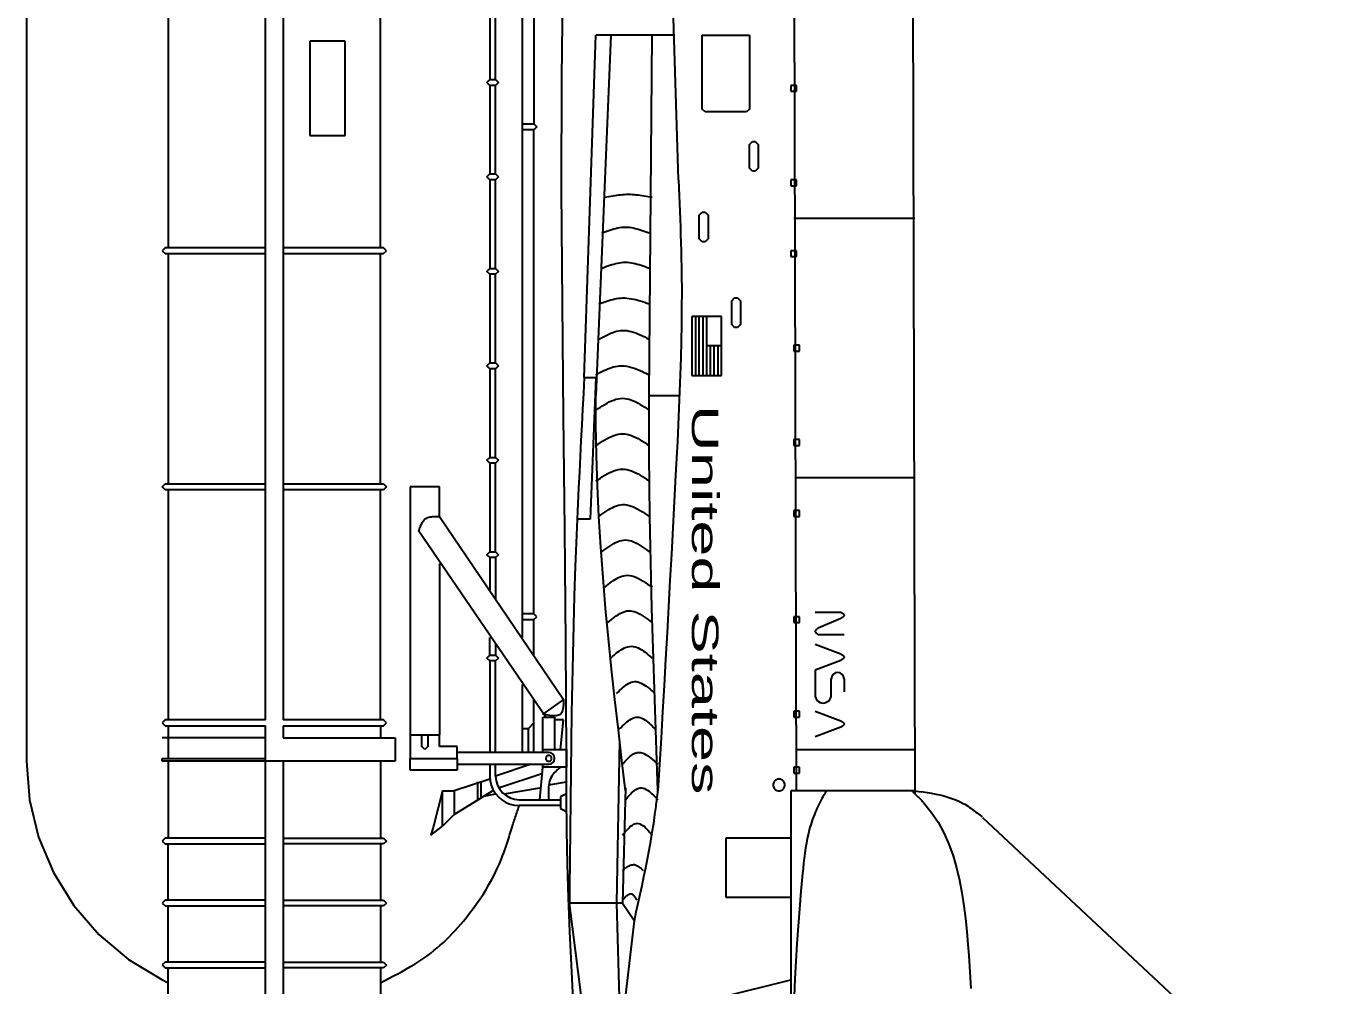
# Model space of a CAD drawing. Header units: millimetres. Extents: x 15433 to 243506, y 235846 to 321695.
# Drawn here: x 156114 to 181713, y 256996 to 275607 of the extents above; entities that cross this region are included whole.
import ezdxf
from ezdxf.enums import TextEntityAlignment as Align

# ---------------------------------------------------------------- set-up
doc = ezdxf.new("R2010")
doc.units = ezdxf.units.MM
doc.styles.get("Standard").update_dxf_attribs({"font": 'arial.ttf'})

# ---------------------------------------------------------------- blocks, each defined once
blk = doc.blocks.new('A$C149D648B')
at = {"color": 7, "linetype": 'Continuous'}
for p, q in [((4696, 27145), (4696, 42034)), ((5040, 42034), (5040, 27145)), ((57, 39572), (57, 18039)), ((9678, 39572), (9678, 18039)), ((17237, 35735), (17295, 12427)), ((15004, 12484), (14947, 33673)), ((12713, 24339), (12427, 33502)), ((9907, 32299), (9907, 25427)), ((10447, 26333), (10474, 28526)), ((9048, 28004), (9048, 26286)), ((9163, 26286), (9163, 28004)), ((2806, 27488), (2806, 23021)), ((6929, 23021), (6929, 27488)), ((4696, 13859), (4696, 27145)), ((5040, 27145), (5040, 13859)), ((10881, 20502), (11110, 27145)), ((12599, 27145), (11110, 27145)), ((11396, 27145), (11110, 20158)), ((12141, 20158), (12198, 27145)), ((13172, 27145), (14088, 27145)), ((13172, 25713), (13172, 27145)), ((14088, 27145), (14088, 25713)), ((6242, 27030), (5555, 27030)), ((5555, 27030), (5555, 25198)), ((6242, 25198), (6242, 27030)), ((8991, 26228), (9048, 26286)), ((9048, 26171), (8991, 26228)), ((9048, 26286), (9163, 26286)), ((9163, 26171), (9048, 26171)), ((9048, 26171), (9048, 24453)), ((9163, 26286), (9220, 26228)), ((9220, 26228), (9163, 26171)), ((9163, 24453), (9163, 26171)), ((10444, 24140), (10447, 26333)), ((15004, 26171), (14890, 26171)), ((14890, 26171), (14890, 26057)), ((15004, 26057), (15004, 26171)), ((14890, 26057), (15004, 26057)), ((13229, 25656), (13172, 25713)), ((14030, 25656), (13229, 25656)), ((14088, 25713), (14030, 25656)), ((9678, 25427), (9907, 25427)), ((9907, 25427), (9965, 25370)), ((9965, 25370), (9907, 25312)), ((5555, 25198), (6242, 25198)), ((9907, 25312), (9678, 25312)), ((9907, 15920), (9907, 25312)), ((14088, 25026), (14145, 25083)), ((14088, 24568), (14088, 25026)), ((14145, 25083), (14202, 25083)), ((14202, 25083), (14260, 25026)), ((14260, 25026), (14260, 24568)), ((8991, 24396), (9048, 24453)), ((9048, 24339), (8991, 24396)), ((9048, 24453), (9163, 24453)), ((9163, 24339), (9048, 24339)), ((9048, 24339), (9048, 22620)), ((9163, 24453), (9220, 24396)), ((9220, 24396), (9163, 24339)), ((9163, 22620), (9163, 24339)), ((12713, 24339), (12719, 24186)), ((14145, 24510), (14088, 24568)), ((14202, 24510), (14145, 24510)), ((14260, 24568), (14202, 24510)), ((15004, 24339), (14890, 24339)), ((14890, 24339), (14890, 24224)), ((15004, 24224), (15004, 24339)), ((10458, 21946), (10444, 24140)), ((12719, 24186), (12726, 24033)), ((14890, 24224), (15004, 24224)), ((11320, 24002), (11282, 23995)), ((11358, 24009), (11320, 24002)), ((11396, 24016), (11358, 24009)), ((11434, 24023), (11396, 24016)), ((11473, 24029), (11434, 24023)), ((11511, 24034), (11473, 24029)), ((11549, 24040), (11511, 24034)), ((11587, 24044), (11549, 24040)), ((11625, 24047), (11587, 24044)), ((11663, 24050), (11625, 24047)), ((11701, 24052), (11663, 24050)), ((11740, 24052), (11701, 24052)), ((11778, 24052), (11740, 24052)), ((11816, 24050), (11778, 24052)), ((11855, 24047), (11816, 24050)), ((11893, 24044), (11855, 24047)), ((11931, 24040), (11893, 24044)), ((11969, 24034), (11931, 24040)), ((12007, 24029), (11969, 24034)), ((12045, 24023), (12007, 24029)), ((12083, 24016), (12045, 24023)), ((12122, 24009), (12083, 24016)), ((12160, 24002), (12122, 24009)), ((12198, 23995), (12160, 24002)), ((12726, 24033), (12732, 23881)), ((12732, 23881), (12738, 23728)), ((12738, 23728), (12743, 23575)), ((12743, 23575), (12748, 23423)), ((13114, 23652), (13172, 23709)), ((13114, 23193), (13114, 23652)), ((13172, 23709), (13229, 23709)), ((13229, 23709), (13286, 23652)), ((13286, 23652), (13286, 23193)), ((14947, 23594), (17295, 23594)), ((11224, 23308), (11262, 23322)), ((11262, 23322), (11301, 23336)), ((11301, 23336), (11339, 23350)), ((11339, 23350), (11377, 23363)), ((11377, 23363), (11415, 23375)), ((11415, 23375), (11454, 23387)), ((11454, 23387), (11492, 23397)), ((11492, 23397), (11530, 23405)), ((11530, 23405), (11568, 23413)), ((11568, 23413), (11606, 23418)), ((11606, 23418), (11644, 23421)), ((11644, 23421), (11683, 23422)), ((11683, 23422), (11721, 23421)), ((11721, 23421), (11759, 23418)), ((11759, 23418), (11797, 23413)), ((11797, 23413), (11835, 23405)), ((11835, 23405), (11873, 23397)), ((11873, 23397), (11912, 23387)), ((11912, 23387), (11950, 23375)), ((11950, 23375), (11988, 23363)), ((11988, 23363), (12026, 23350)), ((12026, 23350), (12064, 23336)), ((12064, 23336), (12102, 23322)), ((12102, 23322), (12141, 23308)), ((12748, 23423), (12753, 23270)), ((12753, 23270), (12758, 23117)), ((12758, 23117), (12762, 22964)), ((13172, 23136), (13114, 23193)), ((13229, 23136), (13172, 23136)), ((13286, 23193), (13229, 23136)), ((2749, 23021), (2692, 22964)), ((2692, 22964), (2749, 22907)), ((4696, 23021), (2749, 23021)), ((2749, 22907), (4696, 22907)), ((2806, 22907), (2806, 18440)), ((6987, 23021), (5040, 23021)), ((5040, 22907), (6987, 22907)), ((6929, 18440), (6929, 22907)), ((7044, 22964), (6987, 23021)), ((6987, 22907), (7044, 22964)), ((12762, 22964), (12766, 22812)), ((12766, 22812), (12768, 22659)), ((15004, 22964), (14890, 22964)), ((14890, 22964), (14890, 22850)), ((14890, 22850), (15004, 22850)), ((15004, 22850), (15004, 22964)), ((8991, 22563), (9048, 22620)), ((9048, 22506), (8991, 22563)), ((9048, 22620), (9163, 22620)), ((9163, 22620), (9220, 22563)), ((9220, 22563), (9163, 22506)), ((11262, 22635), (11224, 22620)), ((11301, 22649), (11262, 22635)), ((11339, 22663), (11301, 22649)), ((11377, 22676), (11339, 22663)), ((11415, 22688), (11377, 22676)), ((11454, 22699), (11415, 22688)), ((11492, 22709), (11454, 22699)), ((11530, 22718), (11492, 22709)), ((11568, 22725), (11530, 22718)), ((11606, 22731), (11568, 22725)), ((11644, 22734), (11606, 22731)), ((11683, 22735), (11644, 22734)), ((11721, 22734), (11683, 22735)), ((11759, 22731), (11721, 22734)), ((11797, 22725), (11759, 22731)), ((11835, 22718), (11797, 22725)), ((11873, 22709), (11835, 22718)), ((11912, 22699), (11873, 22709)), ((11950, 22688), (11912, 22699)), ((11988, 22676), (11950, 22688)), ((12026, 22663), (11988, 22676)), ((12064, 22649), (12026, 22663)), ((12102, 22635), (12064, 22649)), ((12141, 22620), (12102, 22635)), ((12768, 22659), (12771, 22506)), ((9163, 22506), (9048, 22506)), ((9048, 22506), (9048, 20788)), ((9163, 20788), (9163, 22506)), ((12771, 22506), (12773, 22182)), ((11396, 22010), (11434, 22020)), ((11434, 22020), (11473, 22029)), ((11473, 22029), (11511, 22036)), ((11511, 22036), (11549, 22042)), ((11549, 22042), (11587, 22046)), ((11587, 22046), (11625, 22048)), ((11625, 22048), (11668, 22048)), ((11668, 22048), (11711, 22045)), ((11711, 22045), (11754, 22040)), ((11754, 22040), (11797, 22033)), ((11797, 22033), (11840, 22025)), ((11840, 22025), (11883, 22015)), ((12773, 22182), (12772, 21857)), ((13744, 21991), (13801, 22048)), ((13801, 22048), (13859, 22048)), ((13859, 22048), (13916, 21991)), ((10481, 19751), (10458, 21946)), ((11167, 21934), (11205, 21947)), ((11205, 21947), (11244, 21961)), ((11244, 21961), (11282, 21974)), ((11282, 21974), (11319, 21987)), ((11319, 21987), (11358, 21999)), ((11358, 21999), (11396, 22010)), ((11883, 22015), (11925, 22003)), ((11925, 22003), (11969, 21991)), ((11969, 21991), (12012, 21977)), ((12012, 21977), (12055, 21963)), ((12055, 21963), (12098, 21948)), ((12098, 21948), (12141, 21934)), ((12772, 21857), (12769, 21533)), ((13744, 21533), (13744, 21991)), ((13916, 21991), (13916, 21533)), ((12769, 21533), (12763, 21208)), ((13544, 21690), (12971, 21690)), ((12971, 21690), (12971, 20545)), ((13042, 21690), (13042, 20545)), ((13114, 20545), (13114, 21690)), ((13186, 21690), (13186, 20545)), ((13258, 21118), (13258, 21690)), ((13544, 20545), (13544, 21690)), ((13801, 21475), (13744, 21533)), ((13916, 21533), (13859, 21475)), ((11167, 21246), (11205, 21267)), ((11205, 21267), (11243, 21288)), ((11243, 21288), (11281, 21307)), ((11281, 21307), (11319, 21326)), ((11319, 21326), (11358, 21345)), ((11358, 21345), (11396, 21361)), ((11396, 21361), (11434, 21376)), ((11434, 21376), (11472, 21389)), ((11472, 21389), (11510, 21400)), ((11510, 21400), (11548, 21409)), ((11548, 21409), (11587, 21415)), ((11587, 21415), (11625, 21418)), ((11625, 21418), (11668, 21418)), ((11668, 21418), (11711, 21414)), ((11711, 21414), (11754, 21406)), ((11754, 21406), (11796, 21396)), ((11796, 21396), (11839, 21383)), ((11839, 21383), (11882, 21368)), ((11882, 21368), (11925, 21351)), ((11925, 21351), (11968, 21332)), ((11968, 21332), (12011, 21311)), ((12011, 21311), (12055, 21290)), ((12055, 21290), (12098, 21269)), ((12098, 21269), (12141, 21246)), ((13859, 21475), (13801, 21475)), ((12763, 21208), (12755, 20884)), ((13544, 21118), (13258, 21118)), ((13258, 20545), (13258, 21118)), ((13329, 21118), (13329, 20545)), ((13401, 20545), (13401, 21118)), ((13472, 21118), (13472, 20545)), ((15062, 21132), (14947, 21132)), ((14947, 21132), (14947, 21017)), ((14947, 21017), (15062, 21017)), ((15062, 21017), (15062, 21132)), ((8991, 20731), (9048, 20788)), ((9048, 20788), (9163, 20788)), ((9163, 20788), (9220, 20731)), ((12755, 20884), (12745, 20559)), ((9048, 20673), (8991, 20731)), ((9163, 20673), (9048, 20673)), ((9048, 20673), (9048, 18955)), ((9220, 20731), (9163, 20673)), ((9163, 18955), (9163, 20673)), ((10881, 20502), (10865, 20196)), ((10881, 20502), (11110, 20502)), ((11110, 20502), (10995, 17753)), ((11110, 20559), (11148, 20579)), ((11148, 20579), (11186, 20599)), ((11186, 20599), (11224, 20618)), ((11224, 20618), (11262, 20637)), ((11262, 20637), (11300, 20655)), ((11300, 20655), (11338, 20671)), ((11338, 20671), (11376, 20686)), ((11376, 20686), (11414, 20700)), ((11414, 20700), (11453, 20711)), ((11453, 20711), (11491, 20720)), ((11491, 20720), (11530, 20727)), ((11530, 20727), (11568, 20731)), ((11568, 20731), (11615, 20732)), ((11615, 20732), (11663, 20729)), ((11663, 20729), (11710, 20722)), ((11710, 20722), (11758, 20712)), ((11758, 20712), (11805, 20700)), ((11805, 20700), (11853, 20684)), ((11853, 20684), (11901, 20667)), ((11901, 20667), (11949, 20647)), ((11949, 20647), (11997, 20626)), ((11997, 20626), (12045, 20604)), ((12045, 20604), (12093, 20582)), ((12093, 20582), (12141, 20559)), ((12745, 20559), (12733, 20234)), ((12971, 20545), (13544, 20545)), ((12733, 20234), (12719, 19910)), ((10865, 20196), (10849, 19891)), ((11109, 20015), (11110, 20063)), ((11109, 19967), (11109, 20015)), ((11109, 19920), (11109, 19967)), ((11110, 20110), (11110, 20158)), ((11110, 20063), (11110, 20110)), ((11239, 19956), (11282, 19982)), ((11282, 19982), (11324, 20007)), ((11324, 20007), (11368, 20029)), ((11368, 20029), (11410, 20049)), ((11410, 20049), (11454, 20067)), ((11454, 20067), (11496, 20081)), ((11496, 20081), (11539, 20092)), ((11539, 20092), (11582, 20099)), ((11582, 20099), (11625, 20101)), ((11625, 20101), (11668, 20099)), ((11668, 20099), (11711, 20092)), ((11711, 20092), (11754, 20081)), ((11754, 20081), (11797, 20067)), ((11797, 20067), (11840, 20049)), ((11840, 20049), (11883, 20029)), ((11883, 20029), (11926, 20007)), ((11926, 20007), (11969, 19982)), ((11969, 19982), (12012, 19956)), ((12141, 20158), (12713, 20158)), ((12141, 20110), (12141, 20158)), ((12141, 20063), (12141, 20110)), ((12141, 20015), (12141, 20063)), ((12141, 19967), (12141, 20015)), ((12141, 19920), (12141, 19967)), ((10507, 17557), (10481, 19751)), ((10849, 19891), (10833, 19586)), ((11109, 19872), (11109, 19920)), ((11109, 19824), (11109, 19872)), ((11109, 19777), (11109, 19824)), ((11109, 19729), (11109, 19777)), ((11109, 19681), (11109, 19729)), ((11110, 19872), (11153, 19900)), ((11153, 19900), (11196, 19928)), ((11196, 19928), (11239, 19956)), ((12012, 19956), (12055, 19928)), ((12055, 19928), (12098, 19900)), ((12098, 19900), (12141, 19872)), ((12141, 19872), (12141, 19920)), ((12141, 19824), (12141, 19872)), ((12141, 19777), (12141, 19824)), ((12141, 19729), (12141, 19777)), ((12141, 19681), (12141, 19729)), ((12719, 19910), (12705, 19585)), ((10833, 19586), (10818, 19280)), ((11110, 19633), (11109, 19681)), ((11110, 19586), (11110, 19633)), ((11119, 18992), (11110, 19586)), ((12141, 19633), (12141, 19681)), ((12141, 19586), (12141, 19633)), ((12143, 18994), (12141, 19586)), ((12705, 19585), (12689, 19261)), ((10818, 19280), (10803, 18975)), ((11110, 19185), (11153, 19213)), ((11153, 19213), (11196, 19241)), ((11196, 19241), (11239, 19269)), ((11239, 19269), (11282, 19295)), ((11282, 19295), (11324, 19319)), ((11324, 19319), (11368, 19342)), ((11368, 19342), (11410, 19362)), ((11410, 19362), (11454, 19380)), ((11454, 19380), (11496, 19394)), ((11496, 19394), (11539, 19405)), ((11539, 19405), (11582, 19411)), ((11582, 19411), (11625, 19414)), ((11625, 19414), (11668, 19411)), ((11668, 19411), (11711, 19405)), ((11711, 19405), (11754, 19394)), ((11754, 19394), (11797, 19380)), ((11797, 19380), (11840, 19362)), ((11840, 19362), (11883, 19342)), ((11883, 19342), (11926, 19319)), ((11926, 19319), (11969, 19295)), ((11969, 19295), (12012, 19269)), ((12012, 19269), (12055, 19241)), ((12055, 19241), (12098, 19213)), ((12098, 19213), (12141, 19185)), ((12689, 19261), (12673, 18936)), ((15062, 19299), (14947, 19299)), ((14947, 19299), (14947, 19185)), ((15062, 19185), (15062, 19299)), ((8991, 18898), (9048, 18955)), ((9048, 18955), (9163, 18955)), ((9163, 18955), (9220, 18898)), ((10803, 18975), (10788, 18669)), ((11138, 18399), (11119, 18992)), ((12149, 18402), (12143, 18994)), ((14947, 19185), (15062, 19185)), ((9048, 18841), (8991, 18898)), ((9163, 18841), (9048, 18841)), ((9048, 18841), (9048, 17123)), ((9220, 18898), (9163, 18841)), ((9163, 17123), (9163, 18841)), ((11410, 18675), (11454, 18693)), ((11454, 18693), (11496, 18707)), ((11496, 18707), (11539, 18718)), ((11539, 18718), (11582, 18724)), ((11582, 18724), (11625, 18727)), ((11625, 18727), (11668, 18724)), ((11668, 18724), (11711, 18718)), ((11711, 18718), (11754, 18707)), ((11754, 18707), (11797, 18693)), ((11797, 18693), (11840, 18675)), ((12673, 18936), (12656, 18612)), ((2692, 18383), (2749, 18440)), ((2749, 18440), (4696, 18440)), ((5040, 18440), (6987, 18440)), ((6987, 18440), (7044, 18383)), ((10788, 18669), (10773, 18364)), ((11110, 18498), (11153, 18526)), ((11153, 18526), (11196, 18554)), ((11196, 18554), (11239, 18582)), ((11239, 18582), (11282, 18608)), ((11282, 18608), (11324, 18632)), ((11324, 18632), (11368, 18655)), ((11368, 18655), (11410, 18675)), ((11840, 18675), (11883, 18655)), ((11883, 18655), (11926, 18632)), ((11926, 18632), (11969, 18608)), ((11969, 18608), (12012, 18582)), ((12012, 18582), (12055, 18554)), ((12055, 18554), (12098, 18526)), ((12098, 18526), (12141, 18498)), ((12656, 18612), (12629, 18101)), ((17295, 18555), (15004, 18555)), ((2749, 18326), (2692, 18383)), ((4696, 18326), (2749, 18326)), ((2806, 18326), (2806, 13859)), ((6987, 18326), (5040, 18326)), ((6929, 13859), (6929, 18326)), ((7044, 18383), (6987, 18326)), ((7502, 18383), (7502, 13573)), ((8075, 18383), (7502, 18383)), ((7502, 18383), (7502, 18326)), ((8075, 17810), (8075, 18383)), ((10773, 18364), (10759, 18059)), ((11166, 17807), (11138, 18399)), ((12157, 17810), (12149, 18402)), ((57, 18039), (57, 13057)), ((9678, 18039), (9678, 15462)), ((10759, 18059), (10746, 17753)), ((11319, 17917), (11357, 17941)), ((11357, 17941), (11395, 17964)), ((11395, 17964), (11434, 17984)), ((11434, 17984), (11472, 18001)), ((11472, 18001), (11510, 18016)), ((11510, 18016), (11548, 18028)), ((11548, 18028), (11587, 18035)), ((11587, 18035), (11625, 18039)), ((11625, 18039), (11668, 18038)), ((11668, 18038), (11710, 18033)), ((11710, 18033), (11753, 18023)), ((11753, 18023), (11796, 18010)), ((11796, 18010), (11839, 17992)), ((11839, 17992), (11882, 17972)), ((11882, 17972), (11925, 17949)), ((11925, 17949), (11968, 17924)), ((11968, 17924), (12011, 17897)), ((12629, 18101), (12602, 17590)), ((15062, 17925), (14947, 17925)), ((14947, 17925), (14947, 17810)), ((15062, 17810), (15062, 17925)), ((7719, 17654), (7728, 17673)), ((7728, 17673), (7738, 17692)), ((7738, 17692), (7749, 17709)), ((7749, 17709), (7761, 17725)), ((7761, 17725), (7774, 17740)), ((7774, 17740), (7788, 17753)), ((7788, 17753), (7806, 17766)), ((7806, 17766), (7825, 17776)), ((7825, 17776), (7846, 17785)), ((7846, 17785), (7868, 17792)), ((7868, 17792), (7892, 17798)), ((7892, 17798), (7916, 17802)), ((7916, 17802), (7941, 17805)), ((7941, 17805), (7967, 17807)), ((7967, 17807), (7993, 17809)), ((7993, 17809), (8020, 17810)), ((8020, 17810), (8047, 17810)), ((8047, 17810), (8075, 17810)), ((8075, 17810), (10480, 14259)), ((10746, 17753), (10733, 17448)), ((10995, 17753), (10766, 17753)), ((11203, 17214), (11166, 17807)), ((11167, 17810), (11205, 17838)), ((11205, 17838), (11243, 17865)), ((11243, 17865), (11281, 17892)), ((11281, 17892), (11319, 17917)), ((12011, 17897), (12054, 17869)), ((12054, 17869), (12097, 17840)), ((12097, 17840), (12141, 17810)), ((12169, 17218), (12157, 17810)), ((14947, 17810), (15062, 17810)), ((7674, 17524), (7681, 17547)), ((10136, 13916), (7674, 17524)), ((7681, 17547), (7688, 17569)), ((7688, 17569), (7695, 17591)), ((7695, 17591), (7703, 17613)), ((7703, 17613), (7710, 17634)), ((7710, 17634), (7719, 17654)), ((10528, 15364), (10507, 17557)), ((10733, 17448), (10720, 17142)), ((12602, 17590), (12574, 17079)), ((11247, 16623), (11203, 17214)), ((11224, 17123), (11262, 17152)), ((11262, 17152), (11301, 17180)), ((11301, 17180), (11339, 17207)), ((11339, 17207), (11377, 17233)), ((11377, 17233), (11415, 17258)), ((11415, 17258), (11454, 17281)), ((11454, 17281), (11492, 17301)), ((11492, 17301), (11530, 17318)), ((11530, 17318), (11568, 17332)), ((11568, 17332), (11606, 17343)), ((11606, 17343), (11644, 17350)), ((11644, 17350), (11683, 17352)), ((11683, 17352), (11721, 17350)), ((11721, 17350), (11759, 17343)), ((11759, 17343), (11797, 17332)), ((11797, 17332), (11835, 17318)), ((11835, 17318), (11873, 17301)), ((11873, 17301), (11912, 17281)), ((11912, 17281), (11950, 17258)), ((11950, 17258), (11988, 17233)), ((11988, 17233), (12026, 17207)), ((12026, 17207), (12064, 17180)), ((12064, 17180), (12102, 17152)), ((12102, 17152), (12141, 17123)), ((12182, 16626), (12169, 17218)), ((8991, 17066), (9048, 17123)), ((9048, 17009), (8991, 17066)), ((9048, 17123), (9163, 17123)), ((9163, 17009), (9048, 17009)), ((9048, 17009), (9048, 16379)), ((9163, 17123), (9220, 17066)), ((9220, 17066), (9163, 17009)), ((9163, 17009), (9163, 16207)), ((10720, 17142), (10709, 16837)), ((12574, 17079), (12546, 16569)), ((8075, 16894), (8075, 13573)), ((10709, 16837), (10690, 16269)), ((11581, 16638), (11614, 16650)), ((11614, 16650), (11648, 16659)), ((11648, 16659), (11683, 16665)), ((11683, 16665), (11725, 16666)), ((11725, 16666), (11767, 16662)), ((11767, 16662), (11809, 16654)), ((11809, 16654), (11852, 16640)), ((11852, 16640), (11895, 16623)), ((11297, 16031), (11247, 16623)), ((11282, 16436), (11314, 16463)), ((11314, 16463), (11348, 16489)), ((11348, 16489), (11381, 16515)), ((11381, 16515), (11414, 16540)), ((11414, 16540), (11447, 16563)), ((11447, 16563), (11480, 16585)), ((11480, 16585), (11514, 16605)), ((11514, 16605), (11547, 16623)), ((11547, 16623), (11581, 16638)), ((11895, 16623), (11937, 16603)), ((11937, 16603), (11981, 16579)), ((11981, 16579), (12024, 16554)), ((12024, 16554), (12067, 16526)), ((12067, 16526), (12111, 16497)), ((12111, 16497), (12154, 16467)), ((12154, 16467), (12198, 16436)), ((12197, 16034), (12182, 16626)), ((12546, 16569), (12517, 16058)), ((10690, 16269), (10673, 15701)), ((9907, 15920), (9678, 15920)), ((9965, 15863), (9907, 15920)), ((11353, 15439), (11297, 16031)), ((11472, 15856), (11505, 15879)), ((11505, 15879), (11538, 15902)), ((11538, 15902), (11572, 15922)), ((11572, 15922), (11605, 15940)), ((11605, 15940), (11639, 15954)), ((11639, 15954), (11672, 15966)), ((11672, 15966), (11706, 15974)), ((11706, 15974), (11740, 15978)), ((11740, 15978), (11777, 15977)), ((11777, 15977), (11815, 15972)), ((11815, 15972), (11853, 15962)), ((11853, 15962), (11891, 15948)), ((11891, 15948), (11929, 15931)), ((11929, 15931), (11967, 15911)), ((11967, 15911), (12006, 15888)), ((12006, 15888), (12044, 15863)), ((12213, 15443), (12197, 16034)), ((12517, 16058), (12489, 15547)), ((15361, 15953), (15861, 15953)), ((15861, 15953), (15869, 15948)), ((15869, 15948), (15877, 15943)), ((15877, 15943), (15885, 15937)), ((15885, 15937), (15891, 15932)), ((15891, 15932), (15898, 15927)), ((15898, 15927), (15905, 15922)), ((15905, 15922), (15910, 15917)), ((15910, 15917), (15915, 15911)), ((15915, 15911), (15918, 15906)), ((15918, 15875), (15915, 15870)), ((15918, 15906), (15922, 15901)), ((15922, 15880), (15918, 15875)), ((15922, 15901), (15923, 15896)), ((15923, 15885), (15922, 15880)), ((15923, 15896), (15924, 15891)), ((15924, 15891), (15923, 15885)), ((9678, 15806), (9907, 15806)), ((9907, 15806), (9965, 15863)), ((9907, 15119), (9907, 15806)), ((10673, 15701), (10658, 15134)), ((11339, 15748), (11372, 15776)), ((11372, 15776), (11405, 15804)), ((11405, 15804), (11439, 15830)), ((11439, 15830), (11472, 15856)), ((12044, 15863), (12083, 15836)), ((12083, 15836), (12121, 15807)), ((12121, 15807), (12159, 15778)), ((12159, 15778), (12198, 15748)), ((15062, 15863), (14947, 15863)), ((14947, 15863), (14947, 15748)), ((14947, 15748), (15004, 15748)), ((15004, 15748), (15062, 15748)), ((15062, 15748), (15062, 15863)), ((15394, 15620), (15387, 15615)), ((15401, 15625), (15394, 15620)), ((15408, 15630), (15401, 15625)), ((15416, 15635), (15408, 15630)), ((15424, 15641), (15416, 15635)), ((15861, 15828), (15424, 15641)), ((15869, 15833), (15861, 15828)), ((15877, 15839), (15869, 15833)), ((15885, 15844), (15877, 15839)), ((15891, 15849), (15885, 15844)), ((15898, 15854), (15891, 15849)), ((15905, 15859), (15898, 15854)), ((15910, 15864), (15905, 15859)), ((15915, 15870), (15910, 15864)), ((9048, 15119), (9048, 15462)), ((10537, 13172), (10528, 15364)), ((11413, 14848), (11353, 15439)), ((12231, 14851), (12213, 15443)), ((12489, 15547), (12460, 15036)), ((15362, 15583), (15361, 15578)), ((15361, 15578), (15362, 15573)), ((15364, 15588), (15362, 15583)), ((15362, 15573), (15364, 15568)), ((15367, 15594), (15364, 15588)), ((15364, 15568), (15367, 15563)), ((15371, 15599), (15367, 15594)), ((15367, 15563), (15371, 15557)), ((15375, 15604), (15371, 15599)), ((15371, 15557), (15375, 15552)), ((15381, 15609), (15375, 15604)), ((15375, 15552), (15381, 15547)), ((15387, 15615), (15381, 15609)), ((15381, 15547), (15387, 15542)), ((15387, 15542), (15394, 15536)), ((15394, 15536), (15401, 15531)), ((15401, 15531), (15408, 15526)), ((15408, 15526), (15416, 15521)), ((15416, 15521), (15424, 15516)), ((15424, 15516), (15924, 15516)), ((8991, 15061), (9048, 15119)), ((9048, 15119), (9163, 15119)), ((9163, 15348), (9163, 15119)), ((9163, 15119), (9220, 15061)), ((10658, 15134), (10646, 14566)), ((11430, 15090), (11463, 15118)), ((11463, 15118), (11496, 15146)), ((11496, 15146), (11530, 15172)), ((11530, 15172), (11563, 15196)), ((11563, 15196), (11597, 15219)), ((11597, 15219), (11630, 15239)), ((11630, 15239), (11663, 15257)), ((11663, 15257), (11697, 15271)), ((11697, 15271), (11730, 15281)), ((11730, 15281), (11764, 15288)), ((11764, 15288), (11797, 15291)), ((11797, 15291), (11831, 15288)), ((11831, 15288), (11864, 15281)), ((11864, 15281), (11897, 15271)), ((11897, 15271), (11931, 15257)), ((11931, 15257), (11964, 15239)), ((11964, 15239), (11998, 15219)), ((11998, 15219), (12031, 15196)), ((12031, 15196), (12064, 15172)), ((12064, 15172), (12098, 15146)), ((12098, 15146), (12131, 15118)), ((12131, 15118), (12164, 15090)), ((15361, 15328), (15861, 15141)), ((15861, 15141), (15869, 15136)), ((15869, 15136), (15877, 15130)), ((15877, 15130), (15885, 15125)), ((15885, 15125), (15891, 15120)), ((15891, 15120), (15898, 15115)), ((15898, 15115), (15905, 15109)), ((15905, 15109), (15910, 15104)), ((15910, 15104), (15915, 15099)), ((9048, 15004), (8991, 15061)), ((9163, 15004), (9048, 15004)), ((9048, 15004), (9048, 13229)), ((9220, 15061), (9163, 15004)), ((9163, 13229), (9163, 15004)), ((11396, 15061), (11430, 15090)), ((11477, 14257), (11413, 14848)), ((12164, 15090), (12198, 15061)), ((12251, 14259), (12231, 14851)), ((12460, 15036), (12431, 14526)), ((15861, 15016), (15361, 14828)), ((15869, 15021), (15861, 15016)), ((15877, 15026), (15869, 15021)), ((15885, 15031), (15877, 15026)), ((15891, 15036), (15885, 15031)), ((15898, 15042), (15891, 15036)), ((15905, 15047), (15898, 15042)), ((15910, 15052), (15905, 15047)), ((15915, 15057), (15910, 15052)), ((15915, 15099), (15918, 15094)), ((15918, 15063), (15915, 15057)), ((15918, 15094), (15922, 15089)), ((15922, 15068), (15918, 15063)), ((15922, 15089), (15923, 15084)), ((15923, 15073), (15922, 15068)), ((15923, 15084), (15924, 15078)), ((15924, 15078), (15923, 15073)), ((11796, 14591), (11825, 14599)), ((11825, 14599), (11855, 14603)), ((11855, 14603), (11887, 14603)), ((11887, 14603), (11920, 14597)), ((11920, 14597), (11953, 14588)), ((15361, 14828), (15361, 14328)), ((15674, 14344), (15674, 14656)), ((15923, 14656), (15923, 14406)), ((9678, 14546), (9678, 13229)), ((10646, 14566), (10636, 13998)), ((11511, 14374), (11539, 14402)), ((11539, 14402), (11567, 14429)), ((11567, 14429), (11596, 14456)), ((11596, 14456), (11624, 14481)), ((11624, 14481), (11653, 14505)), ((11653, 14505), (11681, 14527)), ((11681, 14527), (11710, 14547)), ((11710, 14547), (11738, 14565)), ((11738, 14565), (11767, 14580)), ((11767, 14580), (11796, 14591)), ((11953, 14588), (11986, 14574)), ((11986, 14574), (12020, 14557)), ((12020, 14557), (12053, 14537)), ((12053, 14537), (12087, 14514)), ((12087, 14514), (12120, 14488)), ((12120, 14488), (12154, 14461)), ((12154, 14461), (12188, 14433)), ((12188, 14433), (12221, 14404)), ((12221, 14404), (12255, 14374)), ((12431, 14526), (12401, 14016)), ((9907, 13229), (9907, 14259)), ((10480, 14259), (10079, 13973)), ((10471, 14092), (10467, 14067)), ((10475, 14118), (10471, 14092)), ((10477, 14145), (10475, 14118)), ((10478, 14173), (10477, 14145)), ((10479, 14201), (10478, 14173)), ((10480, 14230), (10479, 14201)), ((10480, 14259), (10480, 14230)), ((11544, 13666), (11477, 14257)), ((12271, 13668), (12251, 14259)), ((2749, 13859), (2692, 13801)), ((4696, 13859), (2749, 13859)), ((6987, 13859), (5040, 13859)), ((7044, 13801), (6987, 13859)), ((10114, 13966), (10079, 13973)), ((10079, 13286), (10079, 13916)), ((10079, 13916), (10308, 13916)), ((10148, 13959), (10114, 13966)), ((10182, 13952), (10148, 13959)), ((10216, 13946), (10182, 13952)), ((10248, 13942), (10216, 13946)), ((10279, 13939), (10248, 13942)), ((10308, 13938), (10279, 13939)), ((10336, 13939), (10308, 13938)), ((10308, 13916), (10308, 13286)), ((10480, 13859), (10308, 13859)), ((10361, 13943), (10336, 13939)), ((10384, 13950), (10361, 13943)), ((10405, 13960), (10384, 13950)), ((10423, 13973), (10405, 13960)), ((10435, 13988), (10423, 13973)), ((10423, 13286), (10480, 13859)), ((10446, 14004), (10435, 13988)), ((10455, 14023), (10446, 14004)), ((10462, 14044), (10455, 14023)), ((10467, 14067), (10462, 14044)), ((10636, 13998), (10627, 13430)), ((11711, 13822), (11740, 13845)), ((11740, 13845), (11769, 13865)), ((11769, 13865), (11797, 13882)), ((11797, 13882), (11826, 13896)), ((11826, 13896), (11855, 13907)), ((11855, 13907), (11883, 13914)), ((11883, 13914), (11912, 13916)), ((11912, 13916), (11940, 13914)), ((11940, 13914), (11969, 13907)), ((11969, 13907), (11998, 13896)), ((11998, 13896), (12026, 13882)), ((12026, 13882), (12055, 13865)), ((12055, 13865), (12083, 13845)), ((12083, 13845), (12112, 13822)), ((12401, 14016), (12372, 13505)), ((15062, 14030), (14947, 14030)), ((14947, 14030), (14947, 13916)), ((14947, 13916), (15062, 13916)), ((15062, 13916), (15062, 14030)), ((15361, 14032), (15861, 13844)), ((15861, 13844), (15869, 13839)), ((15869, 13839), (15877, 13833)), ((15877, 13833), (15885, 13828)), ((15885, 13828), (15891, 13823)), ((2692, 13801), (2749, 13744)), ((2749, 13744), (4696, 13744)), ((2806, 13744), (2806, 13515)), ((4696, 13057), (4696, 13744)), ((5040, 13744), (6987, 13744)), ((5040, 13744), (5040, 13515)), ((6929, 13744), (6929, 13515)), ((6987, 13744), (7044, 13801)), ((7502, 13573), (8075, 13573)), ((7502, 13573), (7502, 13114)), ((7731, 13343), (7731, 13573)), ((7846, 13573), (7846, 13343)), ((8075, 13343), (8075, 13573)), ((9793, 13687), (9678, 13687)), ((9907, 13801), (9793, 13687)), ((9793, 13687), (9793, 13229)), ((11613, 13075), (11544, 13666)), ((11568, 13687), (11597, 13716)), ((11597, 13716), (11625, 13744)), ((11625, 13744), (11654, 13771)), ((11654, 13771), (11683, 13797)), ((11683, 13797), (11711, 13822)), ((12112, 13822), (12141, 13797)), ((12141, 13797), (12169, 13771)), ((12169, 13771), (12198, 13744)), ((12198, 13744), (12226, 13716)), ((12226, 13716), (12255, 13687)), ((12292, 13076), (12271, 13668)), ((15861, 13719), (15361, 13532)), ((15869, 13724), (15861, 13719)), ((15877, 13729), (15869, 13724)), ((15885, 13735), (15877, 13729)), ((15891, 13740), (15885, 13735)), ((15891, 13823), (15898, 13818)), ((15898, 13745), (15891, 13740)), ((15898, 13818), (15905, 13813)), ((15905, 13750), (15898, 13745)), ((15905, 13813), (15910, 13808)), ((15910, 13756), (15905, 13750)), ((15910, 13808), (15915, 13802)), ((15915, 13761), (15910, 13756)), ((15915, 13802), (15918, 13797)), ((15918, 13766), (15915, 13761)), ((15918, 13797), (15922, 13792)), ((15922, 13771), (15918, 13766)), ((15922, 13792), (15923, 13787)), ((15923, 13776), (15922, 13771)), ((15923, 13787), (15924, 13781)), ((15924, 13781), (15923, 13776)), ((4696, 13515), (2692, 13515)), ((2806, 13515), (2806, 13172)), ((5040, 13515), (7216, 13515)), ((7216, 13515), (7216, 13057)), ((7788, 13286), (7731, 13343)), ((7846, 13343), (7788, 13286)), ((8418, 13343), (8075, 13343)), ((8418, 13114), (8418, 13343)), ((10627, 13430), (10619, 12862)), ((11568, 13458), (11511, 10308)), ((12372, 13505), (12342, 12995)), ((57, 13057), (116, 12313)), ((2692, 13057), (2692, 13114)), ((2692, 13114), (4696, 13114)), ((4696, 13057), (2692, 13057)), ((2806, 13172), (2806, 13114)), ((2806, 13057), (2806, 11568)), ((7216, 13057), (4696, 13057)), ((4696, 3779), (4696, 13057)), ((5040, 13057), (5040, 3779)), ((6929, 13057), (6929, 11568)), ((7502, 13114), (8418, 13114)), ((7502, 12885), (7502, 13114)), ((8476, 13229), (8418, 13229)), ((8418, 13114), (8418, 12885)), ((10194, 13229), (8476, 13229)), ((10079, 13229), (10079, 13286)), ((10079, 13286), (10537, 13286)), ((10137, 13123), (10136, 13114)), ((10136, 13114), (10137, 13105)), ((10139, 13132), (10137, 13123)), ((10137, 13105), (10139, 13096)), ((10143, 13140), (10139, 13132)), ((10139, 13096), (10143, 13088)), ((10147, 13148), (10143, 13140)), ((10143, 13088), (10147, 13081)), ((10153, 13155), (10147, 13148)), ((10147, 13081), (10153, 13074)), ((10160, 13161), (10153, 13155)), ((10153, 13074), (10160, 13068)), ((10168, 13165), (10160, 13161)), ((10160, 13068), (10168, 13063)), ((10176, 13169), (10168, 13165)), ((10168, 13063), (10176, 13060)), ((10185, 13171), (10176, 13169)), ((10176, 13060), (10185, 13058)), ((10194, 13172), (10185, 13171)), ((10185, 13058), (10194, 13057)), ((10202, 13171), (10194, 13172)), ((10194, 13057), (10202, 13058)), ((10211, 13169), (10202, 13171)), ((10202, 13058), (10211, 13060)), ((10219, 13165), (10211, 13169)), ((10211, 13060), (10219, 13063)), ((10227, 13161), (10219, 13165)), ((10219, 13063), (10227, 13068)), ((10234, 13155), (10227, 13161)), ((10227, 13068), (10234, 13074)), ((10240, 13148), (10234, 13155)), ((10234, 13074), (10240, 13081)), ((10244, 13140), (10240, 13148)), ((10240, 13081), (10244, 13088)), ((10248, 13132), (10244, 13140)), ((10244, 13088), (10248, 13096)), ((10250, 13123), (10248, 13132)), ((10248, 13096), (10250, 13105)), ((10251, 13114), (10250, 13123)), ((10250, 13105), (10251, 13114)), ((10537, 13286), (10537, 12942)), ((10537, 13152), (10537, 13172)), ((10537, 13133), (10537, 13152)), ((10537, 13114), (10537, 13133)), ((10537, 13095), (10537, 13114)), ((10537, 13076), (10537, 13095)), ((10537, 13057), (10537, 13076)), ((10537, 13038), (10537, 13057)), ((11683, 12484), (11613, 13075)), ((11672, 13053), (11695, 13078)), ((11695, 13078), (11719, 13103)), ((11719, 13103), (11742, 13127)), ((11742, 13127), (11766, 13148)), ((11766, 13148), (11790, 13169)), ((11790, 13169), (11814, 13186)), ((11814, 13186), (11838, 13201)), ((11838, 13201), (11862, 13214)), ((11862, 13214), (11887, 13223)), ((11887, 13223), (11912, 13229)), ((11912, 13229), (11944, 13231)), ((11944, 13231), (11976, 13228)), ((11976, 13228), (12008, 13219)), ((12008, 13219), (12041, 13206)), ((12041, 13206), (12074, 13189)), ((12074, 13189), (12108, 13168)), ((12108, 13168), (12142, 13145)), ((12142, 13145), (12176, 13119)), ((12176, 13119), (12210, 13091)), ((12210, 13091), (12244, 13061)), ((12244, 13061), (12278, 13031)), ((12312, 12484), (12292, 13076)), ((15004, 13286), (17295, 13286)), ((8418, 12885), (7502, 12885)), ((8418, 13000), (10194, 13000)), ((9048, 13000), (9048, 12771)), ((9163, 12771), (9163, 13000)), ((9850, 13000), (9163, 12771)), ((9220, 12541), (10079, 12828)), ((10022, 12312), (10079, 12942)), ((10079, 12942), (10079, 13000)), ((10537, 12942), (10079, 12942)), ((10273, 12802), (10261, 12787)), ((10286, 12817), (10273, 12802)), ((10299, 12832), (10286, 12817)), ((10313, 12847), (10299, 12832)), ((10328, 12861), (10313, 12847)), ((10343, 12875), (10328, 12861)), ((10358, 12889), (10343, 12875)), ((10374, 12902), (10358, 12889)), ((10390, 12916), (10374, 12902)), ((10406, 12929), (10390, 12916)), ((10423, 12942), (10406, 12929)), ((10537, 13019), (10537, 13038)), ((10537, 13000), (10537, 13019)), ((10537, 12980), (10537, 13000)), ((10537, 12947), (10537, 13000)), ((10537, 12962), (10537, 12980)), ((10537, 12942), (10537, 12962)), ((10537, 12895), (10537, 12947)), ((10537, 12842), (10537, 12895)), ((10537, 12790), (10537, 12842)), ((10619, 12862), (10613, 12294)), ((11625, 13000), (11649, 13026)), ((11649, 13026), (11672, 13053)), ((12278, 13031), (12312, 13000)), ((12342, 12995), (12312, 12484)), ((15062, 12942), (14947, 12942)), ((14947, 12942), (14947, 12828)), ((14947, 12828), (15004, 12828)), ((15004, 12828), (15062, 12828)), ((15062, 12828), (15062, 12942)), ((9048, 12713), (8361, 12484)), ((8819, 12312), (8819, 12656)), ((8876, 12656), (8876, 12370)), ((9048, 12771), (9055, 12681)), ((9055, 12681), (9076, 12594)), ((9076, 12594), (9111, 12511)), ((10189, 12558), (10187, 12518)), ((10193, 12597), (10189, 12558)), ((10199, 12634), (10193, 12597)), ((10194, 12599), (10537, 12656)), ((10207, 12670), (10199, 12634)), ((10219, 12705), (10207, 12670)), ((10233, 12739), (10219, 12705)), ((10251, 12771), (10233, 12739)), ((10261, 12787), (10251, 12771)), ((10537, 12737), (10537, 12790)), ((10537, 12685), (10537, 12737)), ((10537, 12632), (10537, 12685)), ((10537, 12580), (10537, 12632)), ((10537, 12527), (10537, 12580)), ((14547, 12617), (14546, 12599)), ((14546, 12599), (14547, 12581)), ((14552, 12634), (14547, 12617)), ((14547, 12581), (14552, 12563)), ((14559, 12651), (14552, 12634)), ((14552, 12563), (14559, 12547)), ((14568, 12666), (14559, 12651)), ((14559, 12547), (14568, 12531)), ((14580, 12680), (14568, 12666)), ((14593, 12692), (14580, 12680)), ((14609, 12701), (14593, 12692)), ((14625, 12708), (14609, 12701)), ((14643, 12712), (14625, 12708)), ((14661, 12713), (14643, 12712)), ((14678, 12712), (14661, 12713)), ((14696, 12708), (14678, 12712)), ((14712, 12701), (14696, 12708)), ((14728, 12692), (14712, 12701)), ((14742, 12680), (14728, 12692)), ((14753, 12666), (14742, 12680)), ((14762, 12651), (14753, 12666)), ((14753, 12531), (14762, 12547)), ((14769, 12634), (14762, 12651)), ((14762, 12547), (14769, 12563)), ((14774, 12617), (14769, 12634)), ((14769, 12563), (14774, 12581)), ((14775, 12599), (14774, 12617)), ((14774, 12581), (14775, 12599)), ((116, 12313), (293, 11588)), ((8132, 12484), (7960, 11797)), ((8132, 11797), (8132, 12484)), ((8132, 12484), (8361, 12484)), ((8361, 12484), (8361, 12026)), ((8361, 12026), (9105, 12484)), ((8876, 12370), (9163, 12427)), ((9111, 12511), (9158, 12434)), ((9158, 12434), (9216, 12366)), ((9216, 12366), (9284, 12307)), ((9284, 12307), (9361, 12260)), ((9334, 12427), (10022, 12541)), ((9621, 12312), (10423, 12312)), ((10187, 12518), (10187, 12478)), ((10187, 12478), (10187, 12437)), ((10187, 12437), (10189, 12396)), ((10189, 12396), (10191, 12354)), ((10191, 12354), (10194, 12312)), ((10537, 12427), (10423, 12370)), ((10423, 12370), (10423, 12141)), ((10537, 12475), (10537, 12527)), ((10537, 12422), (10537, 12475)), ((10537, 12370), (10537, 12422)), ((10544, 11715), (10537, 12370)), ((10613, 12294), (10608, 11726)), ((11683, 12541), (11625, 10308)), ((11683, 12312), (11706, 12340)), ((11706, 12340), (11730, 12367)), ((11730, 12367), (11753, 12394)), ((11753, 12394), (11777, 12419)), ((11777, 12419), (11800, 12443)), ((11800, 12443), (11824, 12465)), ((11824, 12465), (11848, 12485)), ((11848, 12485), (11872, 12503)), ((11872, 12503), (11896, 12517)), ((11896, 12517), (11920, 12529)), ((11920, 12529), (11944, 12538)), ((11944, 12538), (11969, 12541)), ((11969, 12541), (11997, 12541)), ((11997, 12541), (12025, 12536)), ((12025, 12536), (12053, 12527)), ((12053, 12527), (12082, 12513)), ((12082, 12513), (12110, 12496)), ((12110, 12496), (12139, 12475)), ((12139, 12475), (12167, 12452)), ((12167, 12452), (12196, 12427)), ((12196, 12427), (12225, 12400)), ((12225, 12400), (12254, 12372)), ((12254, 12372), (12284, 12342)), ((12284, 12342), (12312, 12312)), ((12285, 12255), (12290, 12293)), ((12290, 12293), (12294, 12331)), ((12294, 12331), (12299, 12370)), ((12299, 12370), (12304, 12408)), ((12304, 12408), (12308, 12446)), ((12308, 12446), (12312, 12484)), ((14568, 12531), (14580, 12518)), ((14580, 12518), (14593, 12506)), ((14593, 12506), (14609, 12497)), ((14609, 12497), (14625, 12490)), ((14625, 12490), (14643, 12486)), ((14643, 12486), (14661, 12484)), ((14661, 12484), (14678, 12486)), ((14678, 12486), (14696, 12490)), ((14696, 12490), (14712, 12497)), ((14712, 12497), (14728, 12506)), ((14728, 12506), (14742, 12518)), ((14742, 12518), (14753, 12531)), ((15004, 12484), (14890, 12484)), ((14890, 12484), (14890, 6758)), ((17295, 12484), (15004, 12484)), ((15475, 12296), (15455, 12258)), ((15495, 12334), (15475, 12296)), ((15515, 12371), (15495, 12334)), ((15535, 12409), (15515, 12371)), ((15556, 12447), (15535, 12409)), ((15577, 12484), (15556, 12447)), ((17237, 12484), (17257, 12465)), ((17257, 12465), (17277, 12447)), ((17277, 12447), (17296, 12428)), ((17293, 12485), (17375, 12474)), ((17296, 12428), (17316, 12409)), ((17316, 12409), (17335, 12390)), ((17335, 12390), (17354, 12371)), ((17354, 12371), (17374, 12353)), ((17374, 12353), (17392, 12333)), ((17375, 12474), (17458, 12462)), ((17392, 12333), (17411, 12314)), ((17411, 12314), (17430, 12294)), ((17430, 12294), (17448, 12275)), ((17458, 12462), (17540, 12450)), ((17540, 12450), (17622, 12437)), ((17622, 12437), (17702, 12422)), ((17702, 12422), (17783, 12405)), ((17783, 12405), (17862, 12385)), ((17862, 12385), (17939, 12364)), ((17939, 12364), (18015, 12339)), ((18015, 12339), (18090, 12310)), ((18090, 12310), (18163, 12278)), ((9361, 12260), (9444, 12226)), ((9444, 12226), (9531, 12205)), ((9531, 12205), (9621, 12198)), ((9563, 12026), (9573, 12055)), ((9573, 12055), (9582, 12083)), ((9582, 12083), (9592, 12112)), ((9592, 12112), (9601, 12141)), ((9601, 12141), (9611, 12169)), ((9611, 12169), (9621, 12198)), ((10423, 12198), (9621, 12198)), ((10423, 12141), (10537, 12083)), ((12255, 12026), (12260, 12064)), ((12260, 12064), (12265, 12102)), ((12265, 12102), (12270, 12141)), ((12270, 12141), (12275, 12179)), ((12275, 12179), (12280, 12217)), ((12280, 12217), (12285, 12255)), ((15364, 12065), (15348, 12026)), ((15381, 12104), (15364, 12065)), ((15398, 12143), (15381, 12104)), ((15417, 12181), (15398, 12143)), ((15436, 12220), (15417, 12181)), ((15455, 12258), (15436, 12220)), ((17448, 12275), (17466, 12255)), ((17466, 12255), (17617, 12072)), ((17617, 12072), (17747, 11876)), ((18163, 12278), (18234, 12242)), ((18234, 12242), (18266, 12223)), ((18266, 12223), (18298, 12204)), ((18298, 12204), (18329, 12184)), ((18329, 12184), (18361, 12163)), ((18361, 12163), (18392, 12141)), ((18392, 12141), (18422, 12119)), ((18422, 12119), (18452, 12097)), ((18452, 12097), (18483, 12073)), ((18483, 12073), (18513, 12050)), ((18513, 12050), (18543, 12026)), ((7960, 11797), (7903, 11625)), ((7903, 11625), (8132, 11797)), ((8361, 12026), (8132, 11797)), ((9470, 11739), (9488, 11797)), ((9488, 11797), (9506, 11855)), ((9506, 11855), (9516, 11883)), ((9516, 11883), (9525, 11912)), ((9525, 11912), (9534, 11940)), ((9534, 11940), (9544, 11969)), ((9544, 11969), (9553, 11998)), ((9553, 11998), (9563, 12026)), ((11745, 11760), (11769, 11783)), ((11769, 11783), (11792, 11803)), ((11792, 11803), (11816, 11821)), ((11816, 11821), (11840, 11835)), ((11840, 11835), (11864, 11845)), ((11864, 11845), (11888, 11852)), ((11888, 11852), (11912, 11855)), ((11912, 11855), (11935, 11852)), ((11935, 11852), (11959, 11845)), ((11959, 11845), (11983, 11834)), ((11983, 11834), (12007, 11821)), ((12007, 11821), (12031, 11803)), ((12031, 11803), (12055, 11783)), ((12055, 11783), (12078, 11760)), ((12203, 11680), (12230, 11853)), ((12230, 11853), (12255, 12026)), ((15283, 11844), (15256, 11751)), ((15313, 11936), (15283, 11844)), ((15348, 12026), (15313, 11936)), ((17747, 11876), (17860, 11668)), ((18543, 12026), (18572, 12003)), ((18572, 12003), (18602, 11979)), ((18612, 11969), (25656, 5383)), ((293, 11588), (582, 10899)), ((2749, 11568), (2692, 11511)), ((4696, 11568), (2749, 11568)), ((5040, 11568), (6987, 11568)), ((6987, 11568), (7044, 11511)), ((9398, 11508), (9416, 11566)), ((9416, 11566), (9434, 11624)), ((9434, 11624), (9452, 11681)), ((9452, 11681), (9470, 11739)), ((10557, 11061), (10544, 11715)), ((10608, 11726), (10603, 11158)), ((11625, 11625), (11649, 11654)), ((11649, 11654), (11673, 11682)), ((11673, 11682), (11697, 11710)), ((11697, 11710), (11721, 11736)), ((11721, 11736), (11745, 11760)), ((12078, 11760), (12102, 11735)), ((12102, 11735), (12126, 11710)), ((12126, 11710), (12150, 11682)), ((12150, 11682), (12174, 11654)), ((12174, 11508), (12203, 11680)), ((12174, 11654), (12198, 11625)), ((14890, 11568), (13630, 11568)), ((13630, 11568), (13630, 10423)), ((15211, 11562), (15193, 11466)), ((15232, 11657), (15211, 11562)), ((15256, 11751), (15232, 11657)), ((17860, 11668), (17957, 11450)), ((2692, 11511), (2749, 11454)), ((2749, 11454), (4696, 11454)), ((2806, 10365), (2806, 11454)), ((6987, 11454), (5040, 11454)), ((6929, 11454), (6929, 10365)), ((7044, 11511), (6987, 11454)), ((9299, 11223), (9320, 11280)), ((9320, 11280), (9340, 11337)), ((9340, 11337), (9360, 11394)), ((9360, 11394), (9379, 11451)), ((9379, 11451), (9398, 11508)), ((12110, 11164), (12143, 11336)), ((12143, 11336), (12174, 11508)), ((15163, 11272), (15150, 11175)), ((15177, 11370), (15163, 11272)), ((15193, 11466), (15177, 11370)), ((17957, 11450), (18038, 11223)), ((9189, 10963), (9235, 11065)), ((9235, 11065), (9277, 11167)), ((9277, 11167), (9299, 11223)), ((10576, 10407), (10557, 11061)), ((10603, 11158), (10598, 10590)), ((11703, 10997), (11722, 11010)), ((11722, 11010), (11742, 11022)), ((11742, 11022), (11760, 11032)), ((11760, 11032), (11780, 11041)), ((11780, 11041), (11799, 11047)), ((11799, 11047), (11817, 11052)), ((11817, 11052), (11836, 11054)), ((11836, 11054), (11855, 11053)), ((11855, 11053), (11869, 11050)), ((11869, 11050), (11884, 11045)), ((11884, 11045), (11898, 11039)), ((11898, 11039), (11913, 11032)), ((11913, 11032), (11927, 11023)), ((11927, 11023), (11941, 11013)), ((11941, 11013), (11955, 11002)), ((12077, 10992), (12110, 11164)), ((15139, 11077), (15128, 10979)), ((15150, 11175), (15139, 11077)), ((18038, 11223), (18107, 10989)), ((582, 10899), (976, 10263)), ((9034, 10667), (9089, 10764)), ((9089, 10764), (9140, 10863)), ((9140, 10863), (9189, 10963)), ((11625, 10938), (11645, 10954)), ((11645, 10954), (11664, 10969)), ((11664, 10969), (11684, 10983)), ((11684, 10983), (11703, 10997)), ((11955, 11002), (11970, 10990)), ((11970, 10990), (11984, 10978)), ((11984, 10978), (11998, 10964)), ((11998, 10964), (12012, 10951)), ((12005, 10649), (12041, 10820)), ((12012, 10951), (12026, 10938)), ((12041, 10820), (12077, 10992)), ((15119, 10881), (15087, 10539)), ((15128, 10979), (15119, 10881)), ((18107, 10989), (18164, 10749)), ((8918, 10476), (8978, 10571)), ((8978, 10571), (9034, 10667)), ((10598, 10590), (10594, 10022)), ((11968, 10478), (12005, 10649)), ((15087, 10539), (15058, 10198)), ((18164, 10749), (18210, 10504)), ((18210, 10504), (18248, 10256)), ((976, 10263), (1466, 9696)), ((2749, 10365), (2692, 10308)), ((2692, 10308), (2749, 10251)), ((4696, 10365), (2749, 10365)), ((2749, 10251), (4696, 10251)), ((2806, 9163), (2806, 10251)), ((5040, 10365), (6987, 10365)), ((6987, 10251), (5040, 10251)), ((6929, 10251), (6929, 9163)), ((6987, 10365), (7044, 10308)), ((7044, 10308), (6987, 10251)), ((8727, 10199), (8793, 10290)), ((8793, 10290), (8857, 10382)), ((8857, 10382), (8918, 10476)), ((10602, 9753), (10576, 10407)), ((10652, 10308), (10594, 10308)), ((10594, 10308), (10594, 10251)), ((10594, 10251), (10995, 7101)), ((11625, 10308), (10652, 10308)), ((11511, 10308), (11568, 8247)), ((11640, 10381), (11625, 10365)), ((11625, 10308), (11855, 9965)), ((11655, 10396), (11640, 10381)), ((11670, 10411), (11655, 10396)), ((11685, 10425), (11670, 10411)), ((11699, 10438), (11685, 10425)), ((11714, 10450), (11699, 10438)), ((11728, 10460), (11714, 10450)), ((11742, 10469), (11728, 10460)), ((11757, 10475), (11742, 10469)), ((11770, 10480), (11757, 10475)), ((11784, 10481), (11770, 10480)), ((11797, 10480), (11784, 10481)), ((11807, 10477), (11797, 10480)), ((11817, 10472), (11807, 10477)), ((11827, 10466), (11817, 10472)), ((11837, 10458), (11827, 10466)), ((11846, 10449), (11837, 10458)), ((11856, 10439), (11846, 10449)), ((11865, 10429), (11856, 10439)), ((11875, 10417), (11865, 10429)), ((11884, 10405), (11875, 10417)), ((11893, 10392), (11884, 10405)), ((11902, 10379), (11893, 10392)), ((11893, 10136), (11930, 10307)), ((11912, 10365), (11902, 10379)), ((11930, 10307), (11968, 10478)), ((13630, 10423), (14890, 10423)), ((18248, 10256), (18279, 10006)), ((8538, 9959), (8590, 10022)), ((8590, 10022), (8659, 10110)), ((8659, 10110), (8727, 10199)), ((11855, 9965), (11893, 10136)), ((15058, 10198), (15033, 9858)), ((18279, 10006), (18304, 9756)), ((8322, 9715), (8378, 9774)), ((8378, 9774), (8432, 9835)), ((8432, 9835), (8486, 9896)), ((8486, 9896), (8538, 9959)), ((10633, 9099), (10602, 9753)), ((11683, 8476), (11855, 9965)), ((15033, 9858), (15010, 9518)), ((18304, 9756), (18326, 9506)), ((1466, 9696), (2040, 9211)), ((8028, 9436), (8089, 9489)), ((8089, 9489), (8149, 9543)), ((8149, 9543), (8208, 9599)), ((8208, 9599), (8266, 9656)), ((8266, 9656), (8322, 9715)), ((15010, 9518), (14990, 9179)), ((18326, 9506), (18342, 9290)), ((7673, 9173), (7751, 9225)), ((7751, 9225), (7828, 9279)), ((7828, 9279), (7903, 9335)), ((7903, 9335), (7966, 9384)), ((7966, 9384), (8028, 9436)), ((18342, 9290), (18356, 9075)), ((2040, 9211), (2684, 8821)), ((2749, 9163), (2692, 9106)), ((2692, 9106), (2749, 9048)), ((4696, 9163), (2749, 9163)), ((2749, 9048), (4696, 9048)), ((2806, 7617), (2806, 9048)), ((5040, 9163), (6987, 9163)), ((6987, 9048), (5040, 9048)), ((6929, 9048), (6929, 7617)), ((6987, 9163), (7044, 9105)), ((7044, 9105), (6987, 9048)), ((7266, 8937), (7349, 8982)), ((7349, 8982), (7431, 9028)), ((7431, 9028), (7513, 9075)), ((7513, 9075), (7593, 9123)), ((7593, 9123), (7673, 9173)), ((10668, 8445), (10633, 9099)), ((14990, 9179), (14971, 8840)), ((18356, 9075), (18370, 8862)), ((2684, 8821), (2806, 8762)), ((6929, 8762), (7014, 8805)), ((7014, 8805), (7098, 8848)), ((7098, 8848), (7182, 8892)), ((7182, 8892), (7266, 8937)), ((13515, 8476), (14890, 8819)), ((14971, 8840), (14955, 8502)), ((18370, 8862), (18381, 8650))]:
    blk.add_line(p, q, dxfattribs=at)
for centre, radius, start, end in [((15799, 14656), 125, 0, 180), ((15518, 14344), 156, 180, 0), ((10194, 13114), 114, 270, 90), ((9621, 12771), 458, 180, 270)]:
    blk.add_arc(centre, radius, start, end, dxfattribs=at)
at = {"color": 7, "width": 1.748935}
blk.add_text('United States', height=515.36, rotation=270, dxfattribs=at).set_placement((12971, 19972), (12971, 12413), align=Align.FIT)

msp = doc.modelspace()

# ---------------------------------------------------------------- block references
msp.add_blockref('A$C149D648B', (156057, 248291))

doc.saveas('drawing.dxf')
